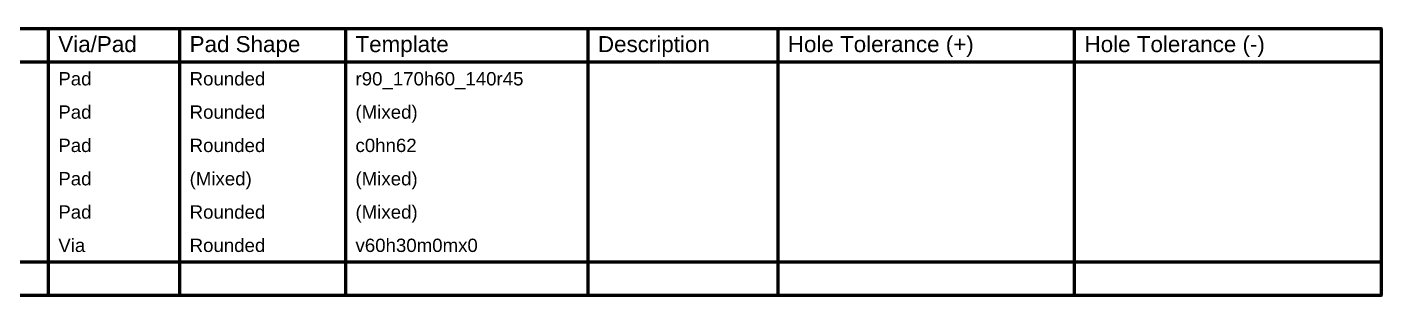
# Model space of a CAD drawing. Header units: inches. Extents: x -46 to 312, y 0 to 111.
# Drawn here: x 157.4 to 312.2, y 46 to 76.9 of the extents above; entities that cross this region are included whole.
import ezdxf

# ---------------------------------------------------------------- set-up
doc = ezdxf.new("R2010")
doc.units = ezdxf.units.IN
doc.layers.add('Drill Drawing', color=1, linetype='Continuous')
doc.styles.add('Arial', font='', dxfattribs={"height": 0.2})
doc.styles.get('Arial').set_extended_font_data('Arial')

msp = doc.modelspace()

# ---------------------------------------------------------------- linework, layer by layer
at = {"layer": 'Drill Drawing'}
for points in [[(33.34, 76.68, 0.381, 0.381, 0), (312, 76.68, 0.381, 0.381, 0)], [(159.82, 46.2, 0.381, 0.381, 0), (159.82, 76.68, 0.381, 0.381, 0)], [(174.8, 46.2, 0.381, 0.381, 0), (174.8, 76.68, 0.381, 0.381, 0)], [(193.75, 46.2, 0.381, 0.381, 0), (193.75, 76.68, 0.381, 0.381, 0)], [(221.42, 46.2, 0.381, 0.381, 0), (221.42, 76.68, 0.381, 0.381, 0)], [(243.11, 46.2, 0.381, 0.381, 0), (243.11, 76.68, 0.381, 0.381, 0)], [(276.98, 46.2, 0.381, 0.381, 0), (276.98, 76.68, 0.381, 0.381, 0)], [(312, 46.2, 0.381, 0.381, 0), (312, 76.68, 0.381, 0.381, 0)], [(33.34, 72.87, 0.381, 0.381, 0), (312, 72.87, 0.381, 0.381, 0)], [(33.34, 50.01, 0.381, 0.381, 0), (312, 50.01, 0.381, 0.381, 0)], [(33.34, 46.2, 0.381, 0.381, 0), (312, 46.2, 0.381, 0.381, 0)]]:
    msp.add_lwpolyline(points, format="xyseb", dxfattribs=at)
for points in [[(159.72, 76.68, 0.191, 0.191, 1), (159.92, 76.68, 0.191, 0.191, 1)], [(174.71, 76.68, 0.191, 0.191, 1), (174.9, 76.68, 0.191, 0.191, 1)], [(193.65, 76.68, 0.191, 0.191, 1), (193.84, 76.68, 0.191, 0.191, 1)], [(221.33, 76.68, 0.191, 0.191, 1), (221.52, 76.68, 0.191, 0.191, 1)], [(243.01, 76.68, 0.191, 0.191, 1), (243.2, 76.68, 0.191, 0.191, 1)], [(276.89, 76.68, 0.191, 0.191, 1), (277.08, 76.68, 0.191, 0.191, 1)], [(311.9, 76.68, 0.191, 0.191, 1), (312.09, 76.68, 0.191, 0.191, 1)], [(311.9, 76.68, 0.191, 0.191, 1), (312.09, 76.68, 0.191, 0.191, 1)], [(311.9, 72.87, 0.191, 0.191, 1), (312.09, 72.87, 0.191, 0.191, 1)], [(311.9, 50.01, 0.191, 0.191, 1), (312.09, 50.01, 0.191, 0.191, 1)], [(159.72, 46.2, 0.191, 0.191, 1), (159.92, 46.2, 0.191, 0.191, 1)], [(174.71, 46.2, 0.191, 0.191, 1), (174.9, 46.2, 0.191, 0.191, 1)], [(193.65, 46.2, 0.191, 0.191, 1), (193.84, 46.2, 0.191, 0.191, 1)], [(221.33, 46.2, 0.191, 0.191, 1), (221.52, 46.2, 0.191, 0.191, 1)], [(243.01, 46.2, 0.191, 0.191, 1), (243.2, 46.2, 0.191, 0.191, 1)], [(276.89, 46.2, 0.191, 0.191, 1), (277.08, 46.2, 0.191, 0.191, 1)], [(311.9, 46.2, 0.191, 0.191, 1), (312.09, 46.2, 0.191, 0.191, 1)], [(311.9, 46.2, 0.191, 0.191, 1), (312.09, 46.2, 0.191, 0.191, 1)]]:
    msp.add_lwpolyline(points, format="xyseb", close=True, dxfattribs=at)

# ---------------------------------------------------------------- texts
at = {"layer": 'Drill Drawing', "style": 'Arial'}
for s, height, p in [('Via/Pad', 1.829, (160.96, 74.01)), ('Pad Shape', 1.829, (175.95, 74.01)), ('Template', 1.829, (194.89, 74.01)), ('Description', 1.8288, (222.57, 74.01)), ('Hole Tolerance (+)', 1.8288, (244.25, 74.01)), ('Hole Tolerance (-)', 1.8288, (278.13, 74.01)), ('Pad', 1.524, (160.96, 70.2)), ('Rounded', 1.524, (175.95, 70.2)), ('r90_170h60_140r45', 1.524, (194.89, 70.2)), ('Pad', 1.524, (160.96, 66.39)), ('Rounded', 1.524, (175.95, 66.39)), ('(Mixed)', 1.524, (194.89, 66.39)), ('Pad', 1.524, (160.96, 62.58)), ('Rounded', 1.524, (175.95, 62.58)), ('c0hn62', 1.524, (194.89, 62.58)), ('Pad', 1.524, (160.96, 58.77)), ('(Mixed)', 1.524, (175.95, 58.77)), ('(Mixed)', 1.524, (194.89, 58.77)), ('Pad', 1.524, (160.96, 54.96)), ('Rounded', 1.524, (175.95, 54.96)), ('(Mixed)', 1.524, (194.89, 54.96)), ('Via', 1.524, (160.96, 51.15)), ('Rounded', 1.524, (175.95, 51.15)), ('v60h30m0mx0', 1.524, (194.89, 51.15))]:
    msp.add_text(s, height=height, dxfattribs=at).set_placement(p)

doc.saveas('drawing.dxf')
